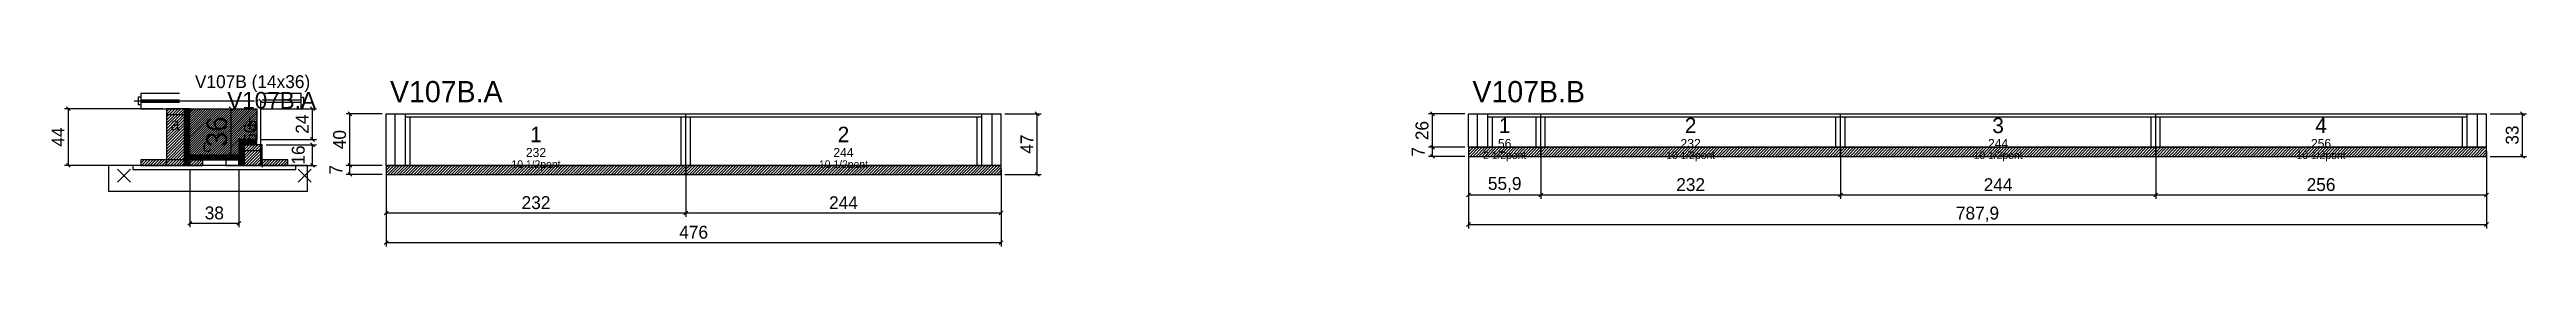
# Model space of a CAD drawing. Extents: x -69 to 1849, y -103 to 31.
import ezdxf
from ezdxf.enums import TextEntityAlignment as Align

# ---------------------------------------------------------------- set-up
doc = ezdxf.new("R2010")
doc.units = 0
for name, color, linetype in [('5', 5, 'Continuous'), ('barrote', 126, 'Continuous'), ('CONCRETO', 251, 'Continuous'), ('COTA', 241, 'Continuous'), ('Cota Seção (2x)', 241, 'Continuous'), ('detalhes', 7, 'Continuous'), ('Hachura', 251, 'Continuous'), ('Madeira', 126, 'Continuous'), ('NOMENCLATURA', 7, 'Continuous'), ('Painéis', 200, 'Continuous'), ('presilha', 224, 'Continuous'), ('SARR_2.2x7', 40, 'Continuous'), ('SARR_3.5x7', 81, 'Continuous'), ('SCO-___-LAJ', 224, 'Continuous'), ('TENSOR', 224, 'Continuous'), ('texto', 7, 'Continuous'), ('Texto Seção', 7, 'Continuous')]:
    doc.layers.add(name, color=color, linetype=linetype)
doc.dimstyles.new('PAINEL', dxfattribs={"dimtxt": 10, "dimasz": 3, "dimexe": 3, "dimexo": 3, "dimgap": 3, "dimtad": 1, "dimblk": 'OBLIQUE', "dimblk1": 'OBLIQUE', "dimcen": 2.5, "dimclrd": 4, "dimclre": 4, "dimclrt": 240, "dimazin": 3, "dimtfac": 1, "dimtmove": 0, "dimatfit": 3})
doc.dimstyles.new('SECAO2X', dxfattribs={"dimtxt": 16, "dimasz": 3, "dimexe": 3, "dimexo": 3, "dimgap": 3, "dimtad": 1, "dimblk": 'OBLIQUE', "dimblk1": 'OBLIQUE', "dimcen": 2.5, "dimclrd": 4, "dimclre": 4, "dimclrt": 240, "dimazin": 3, "dimtfac": 1, "dimtmove": 0, "dimatfit": 3})

# ---------------------------------------------------------------- blocks, each defined once
blk = doc.blocks.new('_OBLIQUE')
at = {"color": 0, "linetype": 'BYBLOCK'}
blk.add_line((-0.5, -0.5), (0.5, 0.5), dxfattribs=at)

msp = doc.modelspace()

# ---------------------------------------------------------------- hatches: boundary and pattern name
at = {"layer": 'COTA'}
h = msp.add_hatch(dxfattribs=at)
h.set_pattern_fill('ANSI31', scale=0.4)
h.paths.add_polyline_path([(40, -32), (40, 4), (92, 4), (92, -20), (78, -20), (78, -32)])
h = msp.add_hatch(dxfattribs=at)
h.set_pattern_fill('ANSI31', scale=0.5)
h.paths.add_polyline_path([(1029.9, -33), (1085.8, -33), (1085.8, -26), (1029.9, -26)])
h = msp.add_hatch(dxfattribs=at)
h.set_pattern_fill('ANSI31', scale=0.5)
h.paths.add_polyline_path([(1085.8, -33), (1317.8, -33), (1317.8, -26), (1085.8, -26)])
h = msp.add_hatch(dxfattribs=at)
h.set_pattern_fill('ANSI31', scale=0.5)
h.paths.add_polyline_path([(1317.8, -33), (1561.8, -33), (1561.8, -26), (1317.8, -26)])
h = msp.add_hatch(dxfattribs=at)
h.set_pattern_fill('ANSI31', scale=0.5)
h.paths.add_polyline_path([(1561.8, -33), (1817.8, -33), (1817.8, -26), (1561.8, -26)])
h = msp.add_hatch(dxfattribs=at)
h.set_pattern_fill('ANSI31', scale=0.5)
h.paths.add_polyline_path([(192, -47), (424, -47), (424, -40), (192, -40)])
h = msp.add_hatch(dxfattribs=at)
h.set_pattern_fill('ANSI31', scale=0.5)
h.paths.add_polyline_path([(424, -47), (668, -47), (668, -40), (424, -40)])
at = {"layer": 'Hachura'}
h = msp.add_hatch(dxfattribs=at)
h.set_pattern_fill('ANSI31', scale=0.5)
h.paths.add_polyline_path([(22, -40), (36, -40), (36, 4), (22, 4)])
h = msp.add_hatch(dxfattribs=at)
h.set_pattern_fill('ANSI31', scale=0.5)
h.paths.add_polyline_path([(22, -0.4), (36, -0.4), (36, 4), (22, 4)])
h = msp.add_hatch(dxfattribs=at)
h.set_pattern_fill('SOLID')
h.paths.add_polyline_path([(36, -40), (40, -40), (40, 4), (36, 4)])
h = msp.add_hatch(dxfattribs=at)
h.set_pattern_fill('ANSI31', scale=0.5)
h.paths.add_polyline_path([(2, -40), (22, -40), (22, -35.6), (2, -35.6)])
h = msp.add_hatch(dxfattribs=at)
h.set_pattern_fill('SOLID')
h.paths.add_polyline_path([(40, -35.6), (78, -35.6), (78, -32), (40, -32)])
h = msp.add_hatch(dxfattribs=at)
h.set_pattern_fill('ANSI31', scale=0.5)
h.paths.add_polyline_path([(40, -40), (50, -40), (50, -35.6), (40, -35.6)])
h = msp.add_hatch(dxfattribs=at)
h.set_pattern_fill('SOLID')
h.paths.add_polyline_path([(78, -24), (92, -24), (92, -20), (78, -20)])
h = msp.add_hatch(dxfattribs=at)
h.set_pattern_fill('SOLID')
h.paths.add_polyline_path([(78, -40), (82, -40), (82, -24), (78, -24)])
h = msp.add_hatch(dxfattribs=at)
h.set_pattern_fill('ANSI31', scale=0.5)
h.paths.add_polyline_path([(82, -40), (96, -40), (96, -24), (82, -24)])
h = msp.add_hatch(dxfattribs=at)
h.set_pattern_fill('ANSI31', scale=0.5)
h.paths.add_polyline_path([(82, -28.4), (96, -28.4), (96, -24), (82, -24)])
h = msp.add_hatch(dxfattribs=at)
h.set_pattern_fill('ANSI31', scale=0.5)
h.paths.add_polyline_path([(96, -40), (116, -40), (116, -35.6), (96, -35.6)])

# ---------------------------------------------------------------- linework, layer by layer
for p, q in [((0, 13), (0, 7)), ((2, 13), (0, 13)), ((2, 7), (0, 7)), ((2, 16), (32, 16)), ((2, 16), (2, 4)), ((2, 11), (32, 11)), ((2, 9), (32, 9)), ((2, 4), (32, 4)), ((96, 16), (126, 16)), ((96, 11), (126, 11)), ((96, 9), (126, 9)), ((96, 4), (126, 4)), ((126, 16), (126, 4)), ((126, 13), (128, 13)), ((126, 7), (128, 7)), ((128, 13), (128, 7))]:
    msp.add_line(p, q)
at = {"layer": 'barrote'}
msp.add_lwpolyline([(-23, -60), (131, -60), (131, -40), (-23, -40)], close=True, dxfattribs=at)
at = {"layer": 'CONCRETO'}
msp.add_lwpolyline([(40, -32), (40, 4), (92, 4), (92, -20), (78, -20), (78, -32)], close=True, dxfattribs=at)
at = {"layer": 'Madeira'}
for points in [[(22, -40), (36, -40), (36, 4), (22, 4)], [(22, -0.4), (36, -0.4), (36, 4), (22, 4)], [(2, -40), (22, -40), (22, -35.6), (2, -35.6)], [(22, -40), (36, -40), (36, -35.6), (22, -35.6)], [(40, -40), (50, -40), (50, -35.6), (40, -35.6)], [(68, -40), (78, -40), (78, -35.6), (68, -35.6)], [(82, -40), (96, -40), (96, -24), (82, -24)], [(82, -28.4), (96, -28.4), (96, -24), (82, -24)], [(96, -40), (116, -40), (116, -35.6), (96, -35.6)]]:
    msp.add_lwpolyline(points, close=True, dxfattribs=at)
at = {"layer": 'Painéis'}
for p, q in [((192, 0), (424, 0)), ((192, -40), (192, 0)), ((424, -40), (424, 0)), ((424, -40), (424, 0)), ((424, 0), (668, 0)), ((424, -40), (424, 0)), ((668, -40), (668, 0)), ((1029.9, 0), (1085.8, 0)), ((1029.9, -26), (1029.9, 0)), ((1085.8, -26), (1085.8, 0)), ((1085.8, -26), (1085.8, 0)), ((1085.8, 0), (1317.8, 0)), ((1085.8, -26), (1085.8, 0)), ((1317.8, -26), (1317.8, 0)), ((1317.8, -26), (1317.8, 0)), ((1317.8, 0), (1561.8, 0)), ((1317.8, -26), (1317.8, 0)), ((1561.8, -26), (1561.8, 0)), ((1561.8, -26), (1561.8, 0)), ((1561.8, 0), (1817.8, 0)), ((1561.8, -26), (1561.8, 0)), ((1817.8, -26), (1817.8, 0)), ((1029.9, -26), (1085.8, -26)), ((1085.8, -26), (1317.8, -26)), ((1317.8, -26), (1561.8, -26)), ((1561.8, -26), (1817.8, -26)), ((192, -40), (424, -40)), ((424, -40), (668, -40))]:
    msp.add_line(p, q, dxfattribs=at)
for points in [[(36, -40), (40, -40), (40, 4), (36, 4)], [(40, -35.6), (78, -35.6), (78, -32), (40, -32)], [(78, -24), (92, -24), (92, -20), (78, -20)], [(78, -40), (82, -40), (82, -24), (78, -24)]]:
    msp.add_lwpolyline(points, close=True, dxfattribs=at)
at = {"layer": 'presilha'}
for p, q in [((-16, -53), (-6, -43)), ((-16, -43), (-6, -53)), ((124, -53), (134, -43)), ((124, -43), (134, -53))]:
    msp.add_line(p, q, dxfattribs=at)
at = {"layer": 'SARR_2.2x7'}
for p, q in [((199, -40), (199, 0)), ((661, -40), (661, 0)), ((1036.9, -26), (1036.9, 0)), ((1810.8, -26), (1810.8, 0)), ((207, -2.2), (424, -2.2)), ((424, -2.2), (653, -2.2)), ((1044.9, -2.2), (1085.8, -2.2)), ((1085.8, -2.2), (1317.8, -2.2)), ((1317.8, -2.2), (1561.8, -2.2)), ((1561.8, -2.2), (1802.8, -2.2))]:
    msp.add_line(p, q, dxfattribs=at)
at = {"layer": 'SARR_3.5x7'}
for p, q in [((207, -40), (207, 0)), ((424, -40), (424, 0)), ((424, -40), (424, 0)), ((653, -40), (653, 0)), ((1044.9, -26), (1044.9, 0)), ((1085.8, -26), (1085.8, 0)), ((1085.8, -26), (1085.8, 0)), ((1317.8, -26), (1317.8, 0)), ((1317.8, -26), (1317.8, 0)), ((1561.8, -26), (1561.8, 0)), ((1561.8, -26), (1561.8, 0)), ((1802.8, -26), (1802.8, 0)), ((210.5, -40), (210.5, -2.2)), ((420.5, -40), (420.5, -2.2)), ((427.5, -40), (427.5, -2.2)), ((649.5, -40), (649.5, -2.2)), ((1048.4, -26), (1048.4, -2.2)), ((1082.3, -26), (1082.3, -2.2)), ((1089.3, -26), (1089.3, -2.2)), ((1314.3, -26), (1314.3, -2.2)), ((1321.3, -26), (1321.3, -2.2)), ((1558.3, -26), (1558.3, -2.2)), ((1565.3, -26), (1565.3, -2.2)), ((1799.3, -26), (1799.3, -2.2)), ((1044.9, -26), (1048.4, -26)), ((1082.3, -26), (1085.8, -26)), ((1085.8, -26), (1089.3, -26)), ((1314.3, -26), (1317.8, -26)), ((1317.8, -26), (1321.3, -26)), ((1558.3, -26), (1561.8, -26)), ((1561.8, -26), (1565.3, -26)), ((1799.3, -26), (1802.8, -26)), ((207, -40), (210.5, -40)), ((420.5, -40), (424, -40)), ((424, -40), (427.5, -40)), ((649.5, -40), (653, -40))]:
    msp.add_line(p, q, dxfattribs=at)
at = {"layer": 'SCO-___-LAJ'}
for points in [[(1029.9, -33), (1085.8, -33), (1085.8, -26), (1029.9, -26)], [(1085.8, -33), (1317.8, -33), (1317.8, -26), (1085.8, -26)], [(1317.8, -33), (1561.8, -33), (1561.8, -26), (1317.8, -26)], [(1561.8, -33), (1817.8, -33), (1817.8, -26), (1561.8, -26)], [(-4, -43.2), (122, -43.2), (122, -40), (-4, -40)], [(192, -47), (424, -47), (424, -40), (192, -40)], [(424, -47), (668, -47), (668, -40), (424, -40)]]:
    msp.add_lwpolyline(points, close=True, dxfattribs=at)
at = {"layer": 'TENSOR'}
msp.add_line((-3, 10), (90, 10), dxfattribs=at)

# ---------------------------------------------------------------- texts
at = {"layer": '5'}
for s, height, p in [('1', 12, (308, -16)), ('2', 12, (546, -16)), ('1', 12, (1057.85, -9)), ('2', 12, (1201.8, -9)), ('3', 12, (1439.8, -9)), ('4', 12, (1689.8, -9)), ('232', 7, (308, -30)), ('244', 7, (546, -30)), ('56', 7, (1057.85, -23)), ('232', 7, (1201.8, -23)), ('244', 7, (1439.8, -23)), ('256', 7, (1689.8, -23))]:
    msp.add_text(s, height=height, dxfattribs=at).set_placement(p, align=Align.MIDDLE_CENTER)
at = {"layer": 'detalhes'}
for s, p in [('a', (25, -12.7)), ('b', (85, -12.7)), ('c', (50, -29.5))]:
    msp.add_text(s, height=9.6, dxfattribs=at).set_placement(p)
at = {"layer": 'NOMENCLATURA'}
for s, p in [('V107B.A', (195, 9)), ('V107B.B', (1032.9, 9))]:
    msp.add_text(s, height=16.5, dxfattribs=at).set_placement(p)
at = {"layer": 'texto', "char_height": 6, "attachment_point": 5}
for s, insert in [('10 1/2pont', (308, -40)), ('10 1/2pont', (546, -40)), ('2 1/2pont', (1057.85, -33)), ('10 1/2pont', (1201.8, -33)), ('10 1/2pont', (1439.8, -33)), ('10 1/2pont', (1689.8, -33))]:
    msp.add_mtext(s, dxfattribs=dict(at, insert=insert))
at = {"layer": 'Texto Seção'}
for s, height, p in [('V107B (14x36)', 10, (44, 20)), ('V107B.A', 13, (69, 4))]:
    msp.add_text(s, height=height, dxfattribs=at).set_placement(p)

# ---------------------------------------------------------------- dimensions: what is measured, and where the dimension line sits
at = {"layer": 'COTA'}
for base, p1, p2 in [((-54, -40), (2, -40), (22, 4)), ((95, -40), (96, -40), (96, 10)), ((135, -20), (92, -20), (92, 4)), ((164, -40), (192, -40), (192, 0)), ((696, -47), (668, -47), (668, 0)), ((1001.9, -26), (1029.9, -26), (1029.9, 0)), ((1845.8, -33), (1817.8, -33), (1817.8, 0)), ((135, -40), (96, -40), (96, -24)), ((1001.9, -33), (1029.9, -33), (1029.9, -26)), ((164, -47), (192, -47), (192, -40))]:
    msp.add_linear_dim(base=base, p1=p1, p2=p2, angle=90, dimstyle='PAINEL', dxfattribs=at).render()
for base, p1, p2 in [((1029.9, -63), (1029.9, -26), (1085.8, -26)), ((1029.9, -86), (1029.9, -26), (1817.8, -26)), ((1085.8, -63), (1085.8, -26), (1317.8, -26)), ((1317.8, -63), (1317.8, -26), (1561.8, -26)), ((1561.8, -63), (1561.8, -26), (1817.8, -26)), ((40, -85), (40, -40), (78, -40)), ((192, -77), (192, -40), (424, -40)), ((192, -100), (192, -40), (668, -40)), ((424, -77), (424, -40), (668, -40))]:
    msp.add_linear_dim(base=base, p1=p1, p2=p2, dimstyle='PAINEL', dxfattribs=at).render()
at = {"layer": 'Cota Seção (2x)'}
msp.add_linear_dim(base=(72, -32), p1=(40, -32), p2=(40, 4), angle=90, dimstyle='SECAO2X', dxfattribs=at).render()

doc.saveas('drawing.dxf')
